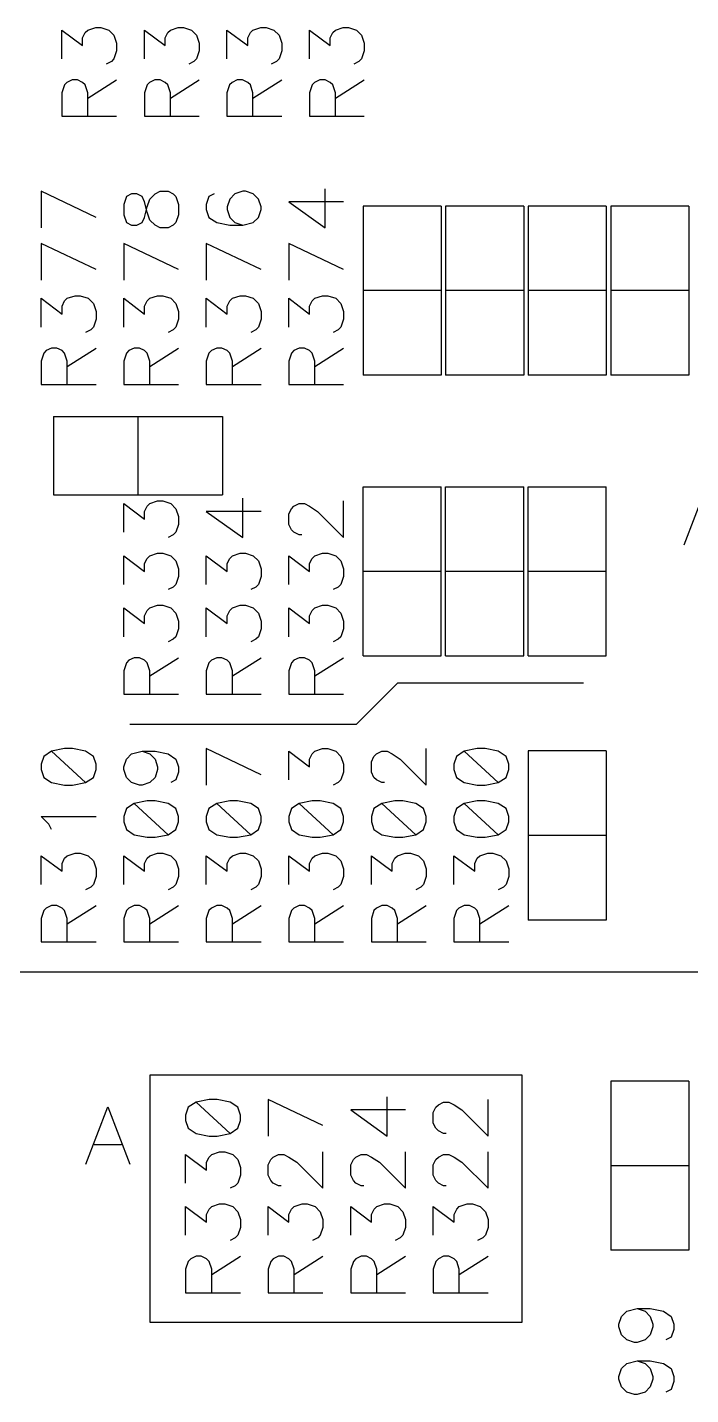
# Model space of a CAD drawing. Extents: x 295 to 953, y 10 to 290.
# Drawn here: x 562.63 to 585.08, y 102.61 to 148.87 of the extents above; entities that cross this region are included whole.
import ezdxf

# ---------------------------------------------------------------- set-up
doc = ezdxf.new("R2010")
doc.units = 0
doc.header["$LTSCALE"] = 5
doc.header["$MEASUREMENT"] = 0
doc.layers.add('DV-DPO-A6_BSK', color=2, linetype='CONTINUOUS')

msp = doc.modelspace()

# ---------------------------------------------------------------- linework, layer by layer
at = {"layer": 'DV-DPO-A6_BSK', "color": 7}
for p, q in [((563.795, 147.813), (563.795, 148.785)), ((563.795, 148.785), (564.499, 148.255)), ((564.499, 148.517), (564.589, 148.696)), ((564.589, 148.696), (564.678, 148.785)), ((564.678, 148.785), (564.941, 148.875)), ((564.941, 148.875), (565.12, 148.875)), ((565.12, 148.875), (565.388, 148.785)), ((565.388, 148.785), (565.561, 148.607)), ((565.561, 148.607), (565.65, 148.344)), ((566.589, 147.813), (566.589, 148.785)), ((566.589, 148.785), (567.293, 148.255)), ((567.293, 148.517), (567.383, 148.696)), ((567.383, 148.696), (567.472, 148.785)), ((567.472, 148.785), (567.735, 148.875)), ((567.735, 148.875), (567.914, 148.875)), ((567.914, 148.875), (568.182, 148.785)), ((568.182, 148.785), (568.355, 148.607)), ((568.355, 148.607), (568.444, 148.344)), ((569.383, 147.813), (569.383, 148.785)), ((569.383, 148.785), (570.087, 148.255)), ((570.087, 148.517), (570.177, 148.696)), ((570.177, 148.696), (570.266, 148.785)), ((570.266, 148.785), (570.529, 148.875)), ((570.529, 148.875), (570.708, 148.875)), ((570.708, 148.875), (570.976, 148.785)), ((570.976, 148.785), (571.149, 148.607)), ((571.149, 148.607), (571.238, 148.344)), ((572.177, 147.813), (572.177, 148.785)), ((572.177, 148.785), (572.881, 148.255)), ((572.881, 148.517), (572.971, 148.696)), ((572.971, 148.696), (573.06, 148.785)), ((573.06, 148.785), (573.323, 148.875)), ((573.323, 148.875), (573.502, 148.875)), ((573.502, 148.875), (573.77, 148.785)), ((573.77, 148.785), (573.943, 148.607)), ((573.943, 148.607), (574.032, 148.344)), ((564.499, 148.255), (564.499, 148.517)), ((565.65, 148.076), (565.561, 147.813)), ((565.65, 148.344), (565.65, 148.076)), ((567.293, 148.255), (567.293, 148.517)), ((568.444, 148.076), (568.355, 147.813)), ((568.444, 148.344), (568.444, 148.076)), ((570.087, 148.255), (570.087, 148.517)), ((571.238, 148.076), (571.149, 147.813)), ((571.238, 148.344), (571.238, 148.076)), ((572.881, 148.255), (572.881, 148.517)), ((574.032, 148.076), (573.943, 147.813)), ((574.032, 148.344), (574.032, 148.076)), ((565.472, 147.724), (565.298, 147.634)), ((565.561, 147.813), (565.472, 147.724)), ((568.266, 147.724), (568.092, 147.634)), ((568.355, 147.813), (568.266, 147.724)), ((571.06, 147.724), (570.886, 147.634)), ((571.149, 147.813), (571.06, 147.724)), ((573.854, 147.724), (573.68, 147.634)), ((573.943, 147.813), (573.854, 147.724)), ((563.885, 146.93), (563.795, 146.662)), ((563.968, 147.014), (563.885, 146.93)), ((564.147, 147.103), (563.968, 147.014)), ((564.326, 147.103), (564.147, 147.103)), ((564.499, 147.014), (564.326, 147.103)), ((564.589, 146.93), (564.499, 147.014)), ((564.678, 146.662), (564.589, 146.93)), ((564.678, 146.483), (565.65, 147.103)), ((566.679, 146.93), (566.589, 146.662)), ((566.762, 147.014), (566.679, 146.93)), ((566.941, 147.103), (566.762, 147.014)), ((567.12, 147.103), (566.941, 147.103)), ((567.293, 147.014), (567.12, 147.103)), ((567.383, 146.93), (567.293, 147.014)), ((567.472, 146.662), (567.383, 146.93)), ((567.472, 146.483), (568.444, 147.103)), ((569.473, 146.93), (569.383, 146.662)), ((569.556, 147.014), (569.473, 146.93)), ((569.735, 147.103), (569.556, 147.014)), ((569.914, 147.103), (569.735, 147.103)), ((570.087, 147.014), (569.914, 147.103)), ((570.177, 146.93), (570.087, 147.014)), ((570.266, 146.662), (570.177, 146.93)), ((570.266, 146.483), (571.238, 147.103)), ((572.267, 146.93), (572.177, 146.662)), ((572.35, 147.014), (572.267, 146.93)), ((572.529, 147.103), (572.35, 147.014)), ((572.708, 147.103), (572.529, 147.103)), ((572.881, 147.014), (572.708, 147.103)), ((572.971, 146.93), (572.881, 147.014)), ((573.06, 146.662), (572.971, 146.93)), ((573.06, 146.483), (574.032, 147.103)), ((563.795, 146.662), (563.795, 145.869)), ((564.678, 145.869), (564.678, 146.662)), ((566.589, 146.662), (566.589, 145.869)), ((567.472, 145.869), (567.472, 146.662)), ((569.383, 146.662), (569.383, 145.869)), ((570.266, 145.869), (570.266, 146.662)), ((572.177, 146.662), (572.177, 145.869)), ((573.06, 145.869), (573.06, 146.662)), ((563.795, 145.869), (565.65, 145.869)), ((566.589, 145.869), (568.444, 145.869)), ((569.383, 145.869), (571.238, 145.869)), ((572.177, 145.869), (574.032, 145.869)), ((564.952, 142.443), (563.097, 143.326)), ((563.097, 143.326), (563.097, 142.091)), ((565.98, 143.153), (565.891, 142.885)), ((566.153, 143.242), (565.98, 143.153)), ((566.332, 143.242), (566.153, 143.242)), ((566.511, 143.153), (566.332, 143.242)), ((566.595, 142.974), (566.511, 143.153)), ((566.684, 142.622), (566.595, 142.974)), ((566.684, 142.801), (566.774, 143.063)), ((566.774, 143.063), (566.952, 143.242)), ((566.952, 143.242), (567.126, 143.326)), ((567.126, 143.326), (567.394, 143.326)), ((567.394, 143.326), (567.567, 143.242)), ((567.567, 143.242), (567.657, 143.153)), ((567.657, 143.153), (567.746, 142.885)), ((568.774, 143.153), (568.685, 142.885)), ((568.947, 143.242), (568.774, 143.153)), ((569.478, 143.063), (569.389, 142.801)), ((569.657, 143.242), (569.478, 143.063)), ((569.92, 143.326), (569.657, 143.242)), ((570.009, 143.326), (569.92, 143.326)), ((570.277, 143.242), (570.009, 143.326)), ((570.451, 143.063), (570.277, 143.242)), ((570.54, 142.801), (570.451, 143.063)), ((573.334, 142.974), (571.479, 142.974)), ((571.479, 142.974), (572.714, 142.091)), ((572.714, 142.091), (572.714, 143.415)), ((565.891, 142.885), (565.891, 142.532)), ((565.891, 142.532), (565.98, 142.27)), ((566.595, 142.443), (566.684, 142.801)), ((566.774, 142.354), (566.684, 142.622)), ((567.746, 142.532), (567.657, 142.27)), ((567.746, 142.885), (567.746, 142.532)), ((568.685, 142.885), (568.685, 142.711)), ((568.685, 142.711), (568.774, 142.443)), ((569.389, 142.801), (569.389, 142.711)), ((569.389, 142.711), (569.478, 142.443)), ((570.451, 142.443), (570.54, 142.711)), ((570.54, 142.711), (570.54, 142.801)), ((573.993, 142.829), (573.993, 137.107)), ((576.636, 142.829), (573.993, 142.829)), ((576.636, 142.829), (576.636, 137.107)), ((576.787, 142.829), (576.787, 137.107)), ((579.43, 142.829), (576.787, 142.829)), ((579.43, 142.829), (579.43, 137.107)), ((579.581, 142.829), (579.581, 137.107)), ((582.224, 142.829), (579.581, 142.829)), ((582.224, 142.829), (582.224, 137.107)), ((582.375, 142.829), (582.375, 137.107)), ((585.018, 142.829), (582.375, 142.829)), ((585.018, 142.829), (585.018, 137.107)), ((565.98, 142.27), (566.153, 142.18)), ((566.153, 142.18), (566.332, 142.18)), ((566.332, 142.18), (566.511, 142.27)), ((566.511, 142.27), (566.595, 142.443)), ((566.952, 142.18), (566.774, 142.354)), ((567.126, 142.091), (566.952, 142.18)), ((567.394, 142.091), (567.126, 142.091)), ((567.567, 142.18), (567.394, 142.091)), ((567.657, 142.27), (567.567, 142.18)), ((568.774, 142.443), (569.037, 142.27)), ((569.037, 142.27), (569.478, 142.18)), ((569.478, 142.443), (569.657, 142.27)), ((569.478, 142.18), (569.92, 142.18)), ((569.657, 142.27), (569.92, 142.18)), ((569.92, 142.18), (570.277, 142.27)), ((570.277, 142.27), (570.451, 142.443)), ((564.952, 140.677), (563.097, 141.56)), ((563.097, 141.56), (563.097, 140.325)), ((567.746, 140.677), (565.891, 141.56)), ((565.891, 141.56), (565.891, 140.325)), ((570.54, 140.677), (568.685, 141.56)), ((568.685, 141.56), (568.685, 140.325)), ((573.334, 140.677), (571.479, 141.56)), ((571.479, 141.56), (571.479, 140.325)), ((563.98, 139.705), (564.242, 139.794)), ((564.242, 139.794), (564.421, 139.794)), ((564.421, 139.794), (564.689, 139.705)), ((566.774, 139.705), (567.036, 139.794)), ((567.036, 139.794), (567.215, 139.794)), ((567.215, 139.794), (567.483, 139.705)), ((569.568, 139.705), (569.83, 139.794)), ((569.83, 139.794), (570.009, 139.794)), ((570.009, 139.794), (570.277, 139.705)), ((572.362, 139.705), (572.624, 139.794)), ((572.624, 139.794), (572.803, 139.794)), ((572.803, 139.794), (573.071, 139.705)), ((576.636, 139.968), (573.993, 139.968)), ((579.43, 139.968), (576.787, 139.968)), ((582.224, 139.968), (579.581, 139.968)), ((585.018, 139.968), (582.375, 139.968)), ((563.097, 138.733), (563.097, 139.705)), ((563.097, 139.705), (563.801, 139.174)), ((563.801, 139.437), (563.89, 139.616)), ((563.801, 139.174), (563.801, 139.437)), ((563.89, 139.616), (563.98, 139.705)), ((564.689, 139.705), (564.863, 139.526)), ((564.863, 139.526), (564.952, 139.264)), ((565.891, 138.733), (565.891, 139.705)), ((565.891, 139.705), (566.595, 139.174)), ((566.595, 139.437), (566.684, 139.616)), ((566.595, 139.174), (566.595, 139.437)), ((566.684, 139.616), (566.774, 139.705)), ((567.483, 139.705), (567.657, 139.526)), ((567.657, 139.526), (567.746, 139.264)), ((568.685, 138.733), (568.685, 139.705)), ((568.685, 139.705), (569.389, 139.174)), ((569.389, 139.437), (569.478, 139.616)), ((569.389, 139.174), (569.389, 139.437)), ((569.478, 139.616), (569.568, 139.705)), ((570.277, 139.705), (570.451, 139.526)), ((570.451, 139.526), (570.54, 139.264)), ((571.479, 138.733), (571.479, 139.705)), ((571.479, 139.705), (572.183, 139.174)), ((572.183, 139.437), (572.272, 139.616)), ((572.183, 139.174), (572.183, 139.437)), ((572.272, 139.616), (572.362, 139.705)), ((573.071, 139.705), (573.245, 139.526)), ((573.245, 139.526), (573.334, 139.264)), ((564.952, 138.995), (564.863, 138.733)), ((564.952, 139.264), (564.952, 138.995)), ((567.746, 138.995), (567.657, 138.733)), ((567.746, 139.264), (567.746, 138.995)), ((570.54, 138.995), (570.451, 138.733)), ((570.54, 139.264), (570.54, 138.995)), ((573.334, 138.995), (573.245, 138.733)), ((573.334, 139.264), (573.334, 138.995)), ((564.773, 138.643), (564.6, 138.554)), ((564.863, 138.733), (564.773, 138.643)), ((567.567, 138.643), (567.394, 138.554)), ((567.657, 138.733), (567.567, 138.643)), ((570.361, 138.643), (570.188, 138.554)), ((570.451, 138.733), (570.361, 138.643)), ((573.155, 138.643), (572.982, 138.554)), ((573.245, 138.733), (573.155, 138.643)), ((563.27, 137.934), (563.186, 137.85)), ((563.449, 138.023), (563.27, 137.934)), ((563.628, 138.023), (563.449, 138.023)), ((563.801, 137.934), (563.628, 138.023)), ((563.89, 137.85), (563.801, 137.934)), ((563.98, 137.403), (564.952, 138.023)), ((566.064, 137.934), (565.98, 137.85)), ((566.243, 138.023), (566.064, 137.934)), ((566.422, 138.023), (566.243, 138.023)), ((566.595, 137.934), (566.422, 138.023)), ((566.684, 137.85), (566.595, 137.934)), ((566.774, 137.403), (567.746, 138.023)), ((568.858, 137.934), (568.774, 137.85)), ((569.037, 138.023), (568.858, 137.934)), ((569.216, 138.023), (569.037, 138.023)), ((569.389, 137.934), (569.216, 138.023)), ((569.478, 137.85), (569.389, 137.934)), ((569.568, 137.403), (570.54, 138.023)), ((571.652, 137.934), (571.568, 137.85)), ((571.831, 138.023), (571.652, 137.934)), ((572.01, 138.023), (571.831, 138.023)), ((572.183, 137.934), (572.01, 138.023)), ((572.272, 137.85), (572.183, 137.934)), ((572.362, 137.403), (573.334, 138.023)), ((563.186, 137.85), (563.097, 137.582)), ((563.097, 137.582), (563.097, 136.788)), ((563.98, 137.582), (563.89, 137.85)), ((563.98, 136.788), (563.98, 137.582)), ((565.98, 137.85), (565.891, 137.582)), ((565.891, 137.582), (565.891, 136.788)), ((566.774, 137.582), (566.684, 137.85)), ((566.774, 136.788), (566.774, 137.582)), ((568.774, 137.85), (568.685, 137.582)), ((568.685, 137.582), (568.685, 136.788)), ((569.568, 137.582), (569.478, 137.85)), ((569.568, 136.788), (569.568, 137.582)), ((571.568, 137.85), (571.479, 137.582)), ((571.479, 137.582), (571.479, 136.788)), ((572.362, 137.582), (572.272, 137.85)), ((572.362, 136.788), (572.362, 137.582)), ((576.636, 137.107), (573.993, 137.107)), ((579.43, 137.107), (576.787, 137.107)), ((582.224, 137.107), (579.581, 137.107)), ((585.018, 137.107), (582.375, 137.107)), ((563.097, 136.788), (564.952, 136.788)), ((565.891, 136.788), (567.746, 136.788)), ((568.685, 136.788), (570.54, 136.788)), ((571.479, 136.788), (573.334, 136.788)), ((563.516, 135.704), (569.232, 135.704)), ((563.516, 135.704), (563.516, 133.061)), ((566.371, 135.704), (566.371, 133.061)), ((569.232, 135.704), (569.232, 133.061)), ((573.993, 127.607), (573.993, 133.329)), ((573.993, 133.329), (576.636, 133.329)), ((576.636, 127.607), (576.636, 133.329)), ((576.787, 127.607), (576.787, 133.329)), ((576.787, 133.329), (579.43, 133.329)), ((579.43, 127.607), (579.43, 133.329)), ((579.581, 127.607), (579.581, 133.329)), ((579.581, 133.329), (582.224, 133.329)), ((582.224, 127.607), (582.224, 133.329)), ((584.868, 131.362), (585.605, 133.301)), ((563.516, 133.061), (569.232, 133.061)), ((566.774, 132.765), (567.036, 132.848)), ((567.036, 132.848), (567.215, 132.848)), ((567.215, 132.848), (567.483, 132.765)), ((569.92, 131.614), (569.92, 132.938)), ((573.334, 131.614), (573.334, 132.848)), ((565.891, 131.792), (565.891, 132.765)), ((565.891, 132.765), (566.595, 132.234)), ((566.595, 132.496), (566.684, 132.675)), ((566.595, 132.234), (566.595, 132.496)), ((566.684, 132.675), (566.774, 132.765)), ((567.483, 132.765), (567.657, 132.586)), ((567.657, 132.586), (567.746, 132.323)), ((570.54, 132.496), (568.685, 132.496)), ((568.685, 132.496), (569.92, 131.614)), ((571.479, 132.407), (571.568, 132.586)), ((571.479, 132.055), (571.479, 132.407)), ((571.568, 132.586), (571.652, 132.675)), ((571.652, 132.675), (571.831, 132.765)), ((571.831, 132.765), (572.01, 132.765)), ((572.01, 132.765), (572.183, 132.675)), ((572.183, 132.675), (572.451, 132.496)), ((572.451, 132.496), (573.334, 131.614)), ((567.746, 132.055), (567.657, 131.792)), ((567.746, 132.323), (567.746, 132.055)), ((571.568, 131.876), (571.479, 132.055)), ((571.652, 131.792), (571.568, 131.876)), ((567.567, 131.703), (567.394, 131.614)), ((567.657, 131.792), (567.567, 131.703)), ((571.831, 131.703), (571.652, 131.792)), ((571.92, 131.703), (571.831, 131.703)), ((565.891, 130.021), (565.891, 130.993)), ((565.891, 130.993), (566.595, 130.462)), ((566.684, 130.904), (566.774, 130.993)), ((566.774, 130.993), (567.036, 131.083)), ((567.036, 131.083), (567.215, 131.083)), ((567.215, 131.083), (567.483, 130.993)), ((567.483, 130.993), (567.657, 130.82)), ((568.685, 130.021), (568.685, 130.993)), ((568.685, 130.993), (569.389, 130.462)), ((569.478, 130.904), (569.568, 130.993)), ((569.568, 130.993), (569.83, 131.083)), ((569.83, 131.083), (570.009, 131.083)), ((570.009, 131.083), (570.277, 130.993)), ((570.277, 130.993), (570.451, 130.82)), ((571.479, 130.021), (571.479, 130.993)), ((571.479, 130.993), (572.183, 130.462)), ((572.272, 130.904), (572.362, 130.993)), ((572.362, 130.993), (572.624, 131.083)), ((572.624, 131.083), (572.803, 131.083)), ((572.803, 131.083), (573.071, 130.993)), ((573.071, 130.993), (573.245, 130.82)), ((566.595, 130.731), (566.684, 130.904)), ((566.595, 130.462), (566.595, 130.731)), ((567.657, 130.82), (567.746, 130.552)), ((567.746, 130.552), (567.746, 130.289)), ((569.389, 130.731), (569.478, 130.904)), ((569.389, 130.462), (569.389, 130.731)), ((570.451, 130.82), (570.54, 130.552)), ((570.54, 130.552), (570.54, 130.289)), ((572.183, 130.731), (572.272, 130.904)), ((572.183, 130.462), (572.183, 130.731)), ((573.245, 130.82), (573.334, 130.552)), ((573.334, 130.552), (573.334, 130.289)), ((567.657, 130.021), (567.567, 129.932)), ((567.746, 130.289), (567.657, 130.021)), ((570.451, 130.021), (570.361, 129.932)), ((570.54, 130.289), (570.451, 130.021)), ((573.245, 130.021), (573.155, 129.932)), ((573.334, 130.289), (573.245, 130.021)), ((573.993, 130.468), (576.636, 130.468)), ((576.787, 130.468), (579.43, 130.468)), ((579.581, 130.468), (582.224, 130.468)), ((567.567, 129.932), (567.394, 129.848)), ((570.361, 129.932), (570.188, 129.848)), ((573.155, 129.932), (572.982, 129.848)), ((565.891, 128.255), (565.891, 129.227)), ((565.891, 129.227), (566.595, 128.697)), ((566.595, 128.959), (566.684, 129.138)), ((566.684, 129.138), (566.774, 129.227)), ((566.774, 129.227), (567.036, 129.317)), ((567.036, 129.317), (567.215, 129.317)), ((567.215, 129.317), (567.483, 129.227)), ((567.483, 129.227), (567.657, 129.049)), ((568.685, 128.255), (568.685, 129.227)), ((568.685, 129.227), (569.389, 128.697)), ((569.389, 128.959), (569.478, 129.138)), ((569.478, 129.138), (569.568, 129.227)), ((569.568, 129.227), (569.83, 129.317)), ((569.83, 129.317), (570.009, 129.317)), ((570.009, 129.317), (570.277, 129.227)), ((570.277, 129.227), (570.451, 129.049)), ((571.479, 128.255), (571.479, 129.227)), ((571.479, 129.227), (572.183, 128.697)), ((572.183, 128.959), (572.272, 129.138)), ((572.272, 129.138), (572.362, 129.227)), ((572.362, 129.227), (572.624, 129.317)), ((572.624, 129.317), (572.803, 129.317)), ((572.803, 129.317), (573.071, 129.227)), ((573.071, 129.227), (573.245, 129.049)), ((566.595, 128.697), (566.595, 128.959)), ((567.657, 129.049), (567.746, 128.786)), ((567.746, 128.786), (567.746, 128.518)), ((569.389, 128.697), (569.389, 128.959)), ((570.451, 129.049), (570.54, 128.786)), ((570.54, 128.786), (570.54, 128.518)), ((572.183, 128.697), (572.183, 128.959)), ((573.245, 129.049), (573.334, 128.786)), ((573.334, 128.786), (573.334, 128.518)), ((567.567, 128.166), (567.394, 128.076)), ((567.657, 128.255), (567.567, 128.166)), ((567.746, 128.518), (567.657, 128.255)), ((570.361, 128.166), (570.188, 128.076)), ((570.451, 128.255), (570.361, 128.166)), ((570.54, 128.518), (570.451, 128.255)), ((573.155, 128.166), (572.982, 128.076)), ((573.245, 128.255), (573.155, 128.166)), ((573.334, 128.518), (573.245, 128.255)), ((565.98, 127.372), (565.891, 127.104)), ((566.064, 127.456), (565.98, 127.372)), ((566.243, 127.545), (566.064, 127.456)), ((566.422, 127.545), (566.243, 127.545)), ((566.595, 127.456), (566.422, 127.545)), ((566.684, 127.372), (566.595, 127.456)), ((566.774, 127.104), (566.684, 127.372)), ((566.774, 126.925), (567.746, 127.545)), ((568.774, 127.372), (568.685, 127.104)), ((568.858, 127.456), (568.774, 127.372)), ((569.037, 127.545), (568.858, 127.456)), ((569.216, 127.545), (569.037, 127.545)), ((569.389, 127.456), (569.216, 127.545)), ((569.478, 127.372), (569.389, 127.456)), ((569.568, 127.104), (569.478, 127.372)), ((569.568, 126.925), (570.54, 127.545)), ((571.568, 127.372), (571.479, 127.104)), ((571.652, 127.456), (571.568, 127.372)), ((571.831, 127.545), (571.652, 127.456)), ((572.01, 127.545), (571.831, 127.545)), ((572.183, 127.456), (572.01, 127.545)), ((572.272, 127.372), (572.183, 127.456)), ((572.362, 127.104), (572.272, 127.372)), ((572.362, 126.925), (573.334, 127.545)), ((573.993, 127.607), (576.636, 127.607)), ((576.787, 127.607), (579.43, 127.607)), ((579.581, 127.607), (582.224, 127.607)), ((565.891, 127.104), (565.891, 126.311)), ((566.774, 126.311), (566.774, 127.104)), ((568.685, 127.104), (568.685, 126.311)), ((569.568, 126.311), (569.568, 127.104)), ((571.479, 127.104), (571.479, 126.311)), ((572.362, 126.311), (572.362, 127.104)), ((573.775, 125.299), (575.172, 126.696)), ((575.172, 126.696), (581.459, 126.696)), ((565.891, 126.311), (567.746, 126.311)), ((568.685, 126.311), (570.54, 126.311)), ((571.479, 126.311), (573.334, 126.311)), ((566.092, 125.299), (573.775, 125.299)), ((563.89, 124.466), (563.449, 124.383)), ((564.158, 124.466), (563.89, 124.466)), ((564.6, 124.383), (564.158, 124.466)), ((570.54, 123.584), (568.685, 124.466)), ((568.685, 124.466), (568.685, 123.232)), ((572.362, 124.383), (572.624, 124.466)), ((572.624, 124.466), (572.803, 124.466)), ((572.803, 124.466), (573.071, 124.383)), ((576.128, 123.232), (576.128, 124.466)), ((577.86, 124.466), (577.419, 124.383)), ((578.128, 124.466), (577.86, 124.466)), ((578.57, 124.383), (578.128, 124.466)), ((563.186, 124.204), (563.097, 123.941)), ((563.449, 124.383), (563.186, 124.204)), ((563.449, 124.383), (564.6, 123.321)), ((564.863, 124.204), (564.6, 124.383)), ((564.952, 123.941), (564.863, 124.204)), ((565.891, 123.852), (565.98, 124.114)), ((565.98, 124.114), (566.153, 124.293)), ((566.153, 124.293), (566.511, 124.383)), ((566.511, 124.383), (566.774, 124.293)), ((566.511, 124.383), (566.952, 124.383)), ((566.774, 124.293), (566.952, 124.114)), ((566.952, 124.383), (567.394, 124.293)), ((566.952, 124.114), (567.036, 123.852)), ((567.394, 124.293), (567.657, 124.114)), ((567.657, 124.114), (567.746, 123.852)), ((571.479, 123.41), (571.479, 124.383)), ((571.479, 124.383), (572.183, 123.852)), ((572.183, 124.114), (572.272, 124.293)), ((572.183, 123.852), (572.183, 124.114)), ((572.272, 124.293), (572.362, 124.383)), ((573.071, 124.383), (573.245, 124.204)), ((573.245, 124.204), (573.334, 123.941)), ((574.273, 124.025), (574.362, 124.204)), ((574.273, 123.673), (574.273, 124.025)), ((574.362, 124.204), (574.446, 124.293)), ((574.446, 124.293), (574.625, 124.383)), ((574.625, 124.383), (574.804, 124.383)), ((574.804, 124.383), (574.977, 124.293)), ((574.977, 124.293), (575.245, 124.114)), ((575.245, 124.114), (576.128, 123.232)), ((577.156, 124.204), (577.067, 123.941)), ((577.419, 124.383), (577.156, 124.204)), ((577.419, 124.383), (578.57, 123.321)), ((578.833, 124.204), (578.57, 124.383)), ((578.922, 123.941), (578.833, 124.204)), ((579.581, 124.388), (579.581, 118.666)), ((582.224, 124.388), (579.581, 124.388)), ((582.224, 124.388), (582.224, 118.666)), ((563.097, 123.941), (563.097, 123.762)), ((563.097, 123.762), (563.186, 123.494)), ((564.863, 123.494), (564.952, 123.762)), ((564.952, 123.762), (564.952, 123.941)), ((565.891, 123.762), (565.891, 123.852)), ((565.98, 123.494), (565.891, 123.762)), ((567.036, 123.762), (566.952, 123.494)), ((567.036, 123.852), (567.036, 123.762)), ((567.746, 123.673), (567.657, 123.41)), ((567.746, 123.852), (567.746, 123.673)), ((573.334, 123.673), (573.245, 123.41)), ((573.334, 123.941), (573.334, 123.673)), ((574.362, 123.494), (574.273, 123.673)), ((577.067, 123.941), (577.067, 123.762)), ((577.067, 123.762), (577.156, 123.494)), ((578.833, 123.494), (578.922, 123.762)), ((578.922, 123.762), (578.922, 123.941)), ((563.186, 123.494), (563.449, 123.321)), ((563.449, 123.321), (563.89, 123.232)), ((563.89, 123.232), (564.158, 123.232)), ((564.158, 123.232), (564.6, 123.321)), ((564.6, 123.321), (564.863, 123.494)), ((566.153, 123.321), (565.98, 123.494)), ((566.422, 123.232), (566.153, 123.321)), ((566.511, 123.232), (566.422, 123.232)), ((566.774, 123.321), (566.511, 123.232)), ((566.952, 123.494), (566.774, 123.321)), ((567.657, 123.41), (567.483, 123.321)), ((573.155, 123.321), (572.982, 123.232)), ((573.245, 123.41), (573.155, 123.321)), ((574.446, 123.41), (574.362, 123.494)), ((574.625, 123.321), (574.446, 123.41)), ((574.714, 123.321), (574.625, 123.321)), ((577.156, 123.494), (577.419, 123.321)), ((577.419, 123.321), (577.86, 123.232)), ((577.86, 123.232), (578.128, 123.232)), ((578.128, 123.232), (578.57, 123.321)), ((578.57, 123.321), (578.833, 123.494)), ((566.684, 122.701), (566.243, 122.611)), ((566.952, 122.701), (566.684, 122.701)), ((567.394, 122.611), (566.952, 122.701)), ((569.478, 122.701), (569.037, 122.611)), ((569.746, 122.701), (569.478, 122.701)), ((570.188, 122.611), (569.746, 122.701)), ((572.272, 122.701), (571.831, 122.611)), ((572.54, 122.701), (572.272, 122.701)), ((572.982, 122.611), (572.54, 122.701)), ((575.066, 122.701), (574.625, 122.611)), ((575.334, 122.701), (575.066, 122.701)), ((575.776, 122.611), (575.334, 122.701)), ((577.86, 122.701), (577.419, 122.611)), ((578.128, 122.701), (577.86, 122.701)), ((578.57, 122.611), (578.128, 122.701)), ((563.359, 121.907), (563.097, 122.17)), ((563.097, 122.17), (564.952, 122.17)), ((565.98, 122.438), (565.891, 122.17)), ((565.891, 122.17), (565.891, 121.991)), ((566.243, 122.611), (565.98, 122.438)), ((566.243, 122.611), (567.394, 121.55)), ((567.657, 122.438), (567.394, 122.611)), ((567.746, 122.17), (567.657, 122.438)), ((567.746, 121.991), (567.746, 122.17)), ((568.774, 122.438), (568.685, 122.17)), ((568.685, 122.17), (568.685, 121.991)), ((569.037, 122.611), (568.774, 122.438)), ((569.037, 122.611), (570.188, 121.55)), ((570.451, 122.438), (570.188, 122.611)), ((570.54, 122.17), (570.451, 122.438)), ((570.54, 121.991), (570.54, 122.17)), ((571.568, 122.438), (571.479, 122.17)), ((571.479, 122.17), (571.479, 121.991)), ((571.831, 122.611), (571.568, 122.438)), ((571.831, 122.611), (572.982, 121.55)), ((573.245, 122.438), (572.982, 122.611)), ((573.334, 122.17), (573.245, 122.438)), ((573.334, 121.991), (573.334, 122.17)), ((574.362, 122.438), (574.273, 122.17)), ((574.273, 122.17), (574.273, 121.991)), ((574.625, 122.611), (574.362, 122.438)), ((574.625, 122.611), (575.776, 121.55)), ((576.039, 122.438), (575.776, 122.611)), ((576.128, 122.17), (576.039, 122.438)), ((576.128, 121.991), (576.128, 122.17)), ((577.156, 122.438), (577.067, 122.17)), ((577.067, 122.17), (577.067, 121.991)), ((577.419, 122.611), (577.156, 122.438)), ((577.419, 122.611), (578.57, 121.55)), ((578.833, 122.438), (578.57, 122.611)), ((578.922, 122.17), (578.833, 122.438)), ((578.922, 121.991), (578.922, 122.17)), ((563.449, 121.728), (563.359, 121.907)), ((565.891, 121.991), (565.98, 121.728)), ((565.98, 121.728), (566.243, 121.55)), ((567.394, 121.55), (567.657, 121.728)), ((567.657, 121.728), (567.746, 121.991)), ((568.685, 121.991), (568.774, 121.728)), ((568.774, 121.728), (569.037, 121.55)), ((570.188, 121.55), (570.451, 121.728)), ((570.451, 121.728), (570.54, 121.991)), ((571.479, 121.991), (571.568, 121.728)), ((571.568, 121.728), (571.831, 121.55)), ((572.982, 121.55), (573.245, 121.728)), ((573.245, 121.728), (573.334, 121.991)), ((574.273, 121.991), (574.362, 121.728)), ((574.362, 121.728), (574.625, 121.55)), ((575.776, 121.55), (576.039, 121.728)), ((576.039, 121.728), (576.128, 121.991)), ((577.067, 121.991), (577.156, 121.728)), ((577.156, 121.728), (577.419, 121.55)), ((578.57, 121.55), (578.833, 121.728)), ((578.833, 121.728), (578.922, 121.991)), ((566.243, 121.55), (566.684, 121.466)), ((566.684, 121.466), (566.952, 121.466)), ((566.952, 121.466), (567.394, 121.55)), ((569.037, 121.55), (569.478, 121.466)), ((569.478, 121.466), (569.746, 121.466)), ((569.746, 121.466), (570.188, 121.55)), ((571.831, 121.55), (572.272, 121.466)), ((572.272, 121.466), (572.54, 121.466)), ((572.54, 121.466), (572.982, 121.55)), ((574.625, 121.55), (575.066, 121.466)), ((575.066, 121.466), (575.334, 121.466)), ((575.334, 121.466), (575.776, 121.55)), ((577.419, 121.55), (577.86, 121.466)), ((577.86, 121.466), (578.128, 121.466)), ((578.128, 121.466), (578.57, 121.55)), ((582.224, 121.527), (579.581, 121.527)), ((563.097, 119.873), (563.097, 120.845)), ((563.097, 120.845), (563.801, 120.315)), ((563.89, 120.756), (563.98, 120.845)), ((563.98, 120.845), (564.242, 120.935)), ((564.242, 120.935), (564.421, 120.935)), ((564.421, 120.935), (564.689, 120.845)), ((564.689, 120.845), (564.863, 120.667)), ((565.891, 119.873), (565.891, 120.845)), ((565.891, 120.845), (566.595, 120.315)), ((566.684, 120.756), (566.774, 120.845)), ((566.774, 120.845), (567.036, 120.935)), ((567.036, 120.935), (567.215, 120.935)), ((567.215, 120.935), (567.483, 120.845)), ((567.483, 120.845), (567.657, 120.667)), ((568.685, 119.873), (568.685, 120.845)), ((568.685, 120.845), (569.389, 120.315)), ((569.478, 120.756), (569.568, 120.845)), ((569.568, 120.845), (569.83, 120.935)), ((569.83, 120.935), (570.009, 120.935)), ((570.009, 120.935), (570.277, 120.845)), ((570.277, 120.845), (570.451, 120.667)), ((571.479, 119.873), (571.479, 120.845)), ((571.479, 120.845), (572.183, 120.315)), ((572.272, 120.756), (572.362, 120.845)), ((572.362, 120.845), (572.624, 120.935)), ((572.624, 120.935), (572.803, 120.935)), ((572.803, 120.935), (573.071, 120.845)), ((573.071, 120.845), (573.245, 120.667)), ((574.273, 119.873), (574.273, 120.845)), ((574.273, 120.845), (574.977, 120.315)), ((575.066, 120.756), (575.156, 120.845)), ((575.156, 120.845), (575.418, 120.935)), ((575.418, 120.935), (575.597, 120.935)), ((575.597, 120.935), (575.865, 120.845)), ((575.865, 120.845), (576.039, 120.667)), ((577.067, 119.873), (577.067, 120.845)), ((577.067, 120.845), (577.771, 120.315)), ((577.86, 120.756), (577.95, 120.845)), ((577.95, 120.845), (578.212, 120.935)), ((578.212, 120.935), (578.391, 120.935)), ((578.391, 120.935), (578.659, 120.845)), ((578.659, 120.845), (578.833, 120.667)), ((563.801, 120.577), (563.89, 120.756)), ((563.801, 120.315), (563.801, 120.577)), ((564.863, 120.667), (564.952, 120.404)), ((564.952, 120.404), (564.952, 120.136)), ((566.595, 120.577), (566.684, 120.756)), ((566.595, 120.315), (566.595, 120.577)), ((567.657, 120.667), (567.746, 120.404)), ((567.746, 120.404), (567.746, 120.136)), ((569.389, 120.577), (569.478, 120.756)), ((569.389, 120.315), (569.389, 120.577)), ((570.451, 120.667), (570.54, 120.404)), ((570.54, 120.404), (570.54, 120.136)), ((572.183, 120.577), (572.272, 120.756)), ((572.183, 120.315), (572.183, 120.577)), ((573.245, 120.667), (573.334, 120.404)), ((573.334, 120.404), (573.334, 120.136)), ((574.977, 120.577), (575.066, 120.756)), ((574.977, 120.315), (574.977, 120.577)), ((576.039, 120.667), (576.128, 120.404)), ((576.128, 120.404), (576.128, 120.136)), ((577.771, 120.577), (577.86, 120.756)), ((577.771, 120.315), (577.771, 120.577)), ((578.833, 120.667), (578.922, 120.404)), ((578.922, 120.404), (578.922, 120.136)), ((564.863, 119.873), (564.773, 119.784)), ((564.952, 120.136), (564.863, 119.873)), ((567.657, 119.873), (567.567, 119.784)), ((567.746, 120.136), (567.657, 119.873)), ((570.451, 119.873), (570.361, 119.784)), ((570.54, 120.136), (570.451, 119.873)), ((573.245, 119.873), (573.155, 119.784)), ((573.334, 120.136), (573.245, 119.873)), ((576.039, 119.873), (575.949, 119.784)), ((576.128, 120.136), (576.039, 119.873)), ((578.833, 119.873), (578.743, 119.784)), ((578.922, 120.136), (578.833, 119.873)), ((564.773, 119.784), (564.6, 119.694)), ((567.567, 119.784), (567.394, 119.694)), ((570.361, 119.784), (570.188, 119.694)), ((573.155, 119.784), (572.982, 119.694)), ((575.949, 119.784), (575.776, 119.694)), ((578.743, 119.784), (578.57, 119.694)), ((563.186, 118.99), (563.097, 118.722)), ((563.27, 119.074), (563.186, 118.99)), ((563.449, 119.163), (563.27, 119.074)), ((563.628, 119.163), (563.449, 119.163)), ((563.801, 119.074), (563.628, 119.163)), ((563.89, 118.99), (563.801, 119.074)), ((563.98, 118.722), (563.89, 118.99)), ((563.98, 118.543), (564.952, 119.163)), ((565.98, 118.99), (565.891, 118.722)), ((566.064, 119.074), (565.98, 118.99)), ((566.243, 119.163), (566.064, 119.074)), ((566.422, 119.163), (566.243, 119.163)), ((566.595, 119.074), (566.422, 119.163)), ((566.684, 118.99), (566.595, 119.074)), ((566.774, 118.722), (566.684, 118.99)), ((566.774, 118.543), (567.746, 119.163)), ((568.774, 118.99), (568.685, 118.722)), ((568.858, 119.074), (568.774, 118.99)), ((569.037, 119.163), (568.858, 119.074)), ((569.216, 119.163), (569.037, 119.163)), ((569.389, 119.074), (569.216, 119.163)), ((569.478, 118.99), (569.389, 119.074)), ((569.568, 118.722), (569.478, 118.99)), ((569.568, 118.543), (570.54, 119.163)), ((571.568, 118.99), (571.479, 118.722)), ((571.652, 119.074), (571.568, 118.99)), ((571.831, 119.163), (571.652, 119.074)), ((572.01, 119.163), (571.831, 119.163)), ((572.183, 119.074), (572.01, 119.163)), ((572.272, 118.99), (572.183, 119.074)), ((572.362, 118.722), (572.272, 118.99)), ((572.362, 118.543), (573.334, 119.163)), ((574.362, 118.99), (574.273, 118.722)), ((574.446, 119.074), (574.362, 118.99)), ((574.625, 119.163), (574.446, 119.074)), ((574.804, 119.163), (574.625, 119.163)), ((574.977, 119.074), (574.804, 119.163)), ((575.066, 118.99), (574.977, 119.074)), ((575.156, 118.722), (575.066, 118.99)), ((575.156, 118.543), (576.128, 119.163)), ((577.156, 118.99), (577.067, 118.722)), ((577.24, 119.074), (577.156, 118.99)), ((577.419, 119.163), (577.24, 119.074)), ((577.598, 119.163), (577.419, 119.163)), ((577.771, 119.074), (577.598, 119.163)), ((577.86, 118.99), (577.771, 119.074)), ((577.95, 118.722), (577.86, 118.99)), ((577.95, 118.543), (578.922, 119.163)), ((563.097, 118.722), (563.097, 117.929)), ((563.98, 117.929), (563.98, 118.722)), ((565.891, 118.722), (565.891, 117.929)), ((566.774, 117.929), (566.774, 118.722)), ((568.685, 118.722), (568.685, 117.929)), ((569.568, 117.929), (569.568, 118.722)), ((571.479, 118.722), (571.479, 117.929)), ((572.362, 117.929), (572.362, 118.722)), ((574.273, 118.722), (574.273, 117.929)), ((575.156, 117.929), (575.156, 118.722)), ((577.067, 118.722), (577.067, 117.929)), ((577.95, 117.929), (577.95, 118.722)), ((582.224, 118.666), (579.581, 118.666)), ((563.097, 117.929), (564.952, 117.929)), ((565.891, 117.929), (567.746, 117.929)), ((568.685, 117.929), (570.54, 117.929)), ((571.479, 117.929), (573.334, 117.929)), ((574.273, 117.929), (576.128, 117.929)), ((577.067, 117.929), (578.922, 117.929)), ((557.71, 116.917), (604.509, 116.917)), ((566.79, 113.425), (579.363, 113.425)), ((566.79, 105.043), (566.79, 113.425)), ((579.363, 113.425), (579.363, 105.043)), ((582.375, 113.212), (582.375, 107.49)), ((585.018, 113.212), (582.375, 113.212)), ((585.018, 113.212), (585.018, 107.49)), ((568.338, 112.508), (568.076, 112.329)), ((568.78, 112.592), (568.338, 112.508)), ((568.338, 112.508), (569.489, 111.446)), ((569.048, 112.592), (568.78, 112.592)), ((569.489, 112.508), (569.048, 112.592)), ((569.752, 112.329), (569.489, 112.508)), ((572.635, 111.709), (570.78, 112.592)), ((570.78, 112.592), (570.78, 111.357)), ((574.809, 111.357), (574.809, 112.681)), ((576.541, 112.419), (576.72, 112.508)), ((576.72, 112.508), (576.899, 112.508)), ((576.899, 112.508), (577.072, 112.419)), ((578.223, 111.357), (578.223, 112.592)), ((564.611, 110.407), (565.349, 112.346)), ((565.349, 112.346), (566.092, 110.407)), ((568.076, 112.329), (567.986, 112.067)), ((567.986, 112.067), (567.986, 111.888)), ((569.841, 112.067), (569.752, 112.329)), ((569.841, 111.888), (569.841, 112.067)), ((575.429, 112.24), (573.574, 112.24)), ((573.574, 112.24), (574.809, 111.357)), ((576.368, 112.151), (576.458, 112.329)), ((576.368, 111.798), (576.368, 112.151)), ((576.458, 112.329), (576.541, 112.419)), ((577.072, 112.419), (577.341, 112.24)), ((577.341, 112.24), (578.223, 111.357)), ((567.986, 111.888), (568.076, 111.62)), ((568.076, 111.62), (568.338, 111.446)), ((569.489, 111.446), (569.752, 111.62)), ((569.752, 111.62), (569.841, 111.888)), ((576.458, 111.62), (576.368, 111.798)), ((576.541, 111.536), (576.458, 111.62)), ((576.72, 111.446), (576.541, 111.536)), ((565.812, 111.055), (564.89, 111.055)), ((568.338, 111.446), (568.78, 111.357)), ((568.78, 111.357), (569.048, 111.357)), ((569.048, 111.357), (569.489, 111.446)), ((576.81, 111.446), (576.72, 111.446)), ((567.986, 109.764), (567.986, 110.737)), ((567.986, 110.737), (568.69, 110.206)), ((568.69, 110.474), (568.78, 110.647)), ((568.78, 110.647), (568.869, 110.737)), ((568.869, 110.737), (569.132, 110.826)), ((569.132, 110.826), (569.311, 110.826)), ((569.311, 110.826), (569.579, 110.737)), ((569.579, 110.737), (569.752, 110.564)), ((570.87, 110.564), (570.953, 110.647)), ((570.953, 110.647), (571.132, 110.737)), ((571.132, 110.737), (571.311, 110.737)), ((571.311, 110.737), (571.484, 110.647)), ((571.484, 110.647), (571.753, 110.474)), ((572.635, 109.591), (572.635, 110.826)), ((573.664, 110.564), (573.747, 110.647)), ((573.747, 110.647), (573.926, 110.737)), ((573.926, 110.737), (574.105, 110.737)), ((574.105, 110.737), (574.278, 110.647)), ((574.278, 110.647), (574.547, 110.474)), ((575.429, 109.591), (575.429, 110.826)), ((576.458, 110.564), (576.541, 110.647)), ((576.541, 110.647), (576.72, 110.737)), ((576.72, 110.737), (576.899, 110.737)), ((576.899, 110.737), (577.072, 110.647)), ((577.072, 110.647), (577.341, 110.474)), ((578.223, 109.591), (578.223, 110.826)), ((568.69, 110.206), (568.69, 110.474)), ((569.752, 110.564), (569.841, 110.295)), ((569.841, 110.295), (569.841, 110.033)), ((570.78, 110.385), (570.87, 110.564)), ((570.78, 110.033), (570.78, 110.385)), ((571.753, 110.474), (572.635, 109.591)), ((573.574, 110.385), (573.664, 110.564)), ((573.574, 110.033), (573.574, 110.385)), ((574.547, 110.474), (575.429, 109.591)), ((576.368, 110.385), (576.458, 110.564)), ((576.368, 110.033), (576.368, 110.385)), ((577.341, 110.474), (578.223, 109.591)), ((585.018, 110.351), (582.375, 110.351)), ((569.663, 109.675), (569.489, 109.591)), ((569.752, 109.764), (569.663, 109.675)), ((569.841, 110.033), (569.752, 109.764)), ((570.87, 109.854), (570.78, 110.033)), ((570.953, 109.764), (570.87, 109.854)), ((571.132, 109.675), (570.953, 109.764)), ((571.222, 109.675), (571.132, 109.675)), ((573.664, 109.854), (573.574, 110.033)), ((573.747, 109.764), (573.664, 109.854)), ((573.926, 109.675), (573.747, 109.764)), ((574.016, 109.675), (573.926, 109.675)), ((576.458, 109.854), (576.368, 110.033)), ((576.541, 109.764), (576.458, 109.854)), ((576.72, 109.675), (576.541, 109.764)), ((576.81, 109.675), (576.72, 109.675)), ((567.986, 107.999), (567.986, 108.971)), ((567.986, 108.971), (568.69, 108.44)), ((568.69, 108.703), (568.78, 108.882)), ((568.78, 108.882), (568.869, 108.971)), ((568.869, 108.971), (569.132, 109.06)), ((569.132, 109.06), (569.311, 109.06)), ((569.311, 109.06), (569.579, 108.971)), ((569.579, 108.971), (569.752, 108.792)), ((569.752, 108.792), (569.841, 108.53)), ((570.78, 107.999), (570.78, 108.971)), ((570.78, 108.971), (571.484, 108.44)), ((571.484, 108.703), (571.574, 108.882)), ((571.574, 108.882), (571.663, 108.971)), ((571.663, 108.971), (571.926, 109.06)), ((571.926, 109.06), (572.105, 109.06)), ((572.105, 109.06), (572.373, 108.971)), ((572.373, 108.971), (572.546, 108.792)), ((572.546, 108.792), (572.635, 108.53)), ((573.574, 107.999), (573.574, 108.971)), ((573.574, 108.971), (574.278, 108.44)), ((574.278, 108.703), (574.368, 108.882)), ((574.368, 108.882), (574.457, 108.971)), ((574.457, 108.971), (574.72, 109.06)), ((574.72, 109.06), (574.899, 109.06)), ((574.899, 109.06), (575.167, 108.971)), ((575.167, 108.971), (575.34, 108.792)), ((575.34, 108.792), (575.429, 108.53)), ((576.368, 107.999), (576.368, 108.971)), ((576.368, 108.971), (577.072, 108.44)), ((577.072, 108.703), (577.162, 108.882)), ((577.162, 108.882), (577.251, 108.971)), ((577.251, 108.971), (577.514, 109.06)), ((577.514, 109.06), (577.693, 109.06)), ((577.693, 109.06), (577.961, 108.971)), ((577.961, 108.971), (578.134, 108.792)), ((578.134, 108.792), (578.223, 108.53)), ((568.69, 108.44), (568.69, 108.703)), ((569.841, 108.53), (569.841, 108.261)), ((571.484, 108.44), (571.484, 108.703)), ((572.635, 108.53), (572.635, 108.261)), ((574.278, 108.44), (574.278, 108.703)), ((575.429, 108.53), (575.429, 108.261)), ((577.072, 108.44), (577.072, 108.703)), ((578.223, 108.53), (578.223, 108.261)), ((569.663, 107.909), (569.489, 107.82)), ((569.752, 107.999), (569.663, 107.909)), ((569.841, 108.261), (569.752, 107.999)), ((572.457, 107.909), (572.283, 107.82)), ((572.546, 107.999), (572.457, 107.909)), ((572.635, 108.261), (572.546, 107.999)), ((575.251, 107.909), (575.077, 107.82)), ((575.34, 107.999), (575.251, 107.909)), ((575.429, 108.261), (575.34, 107.999)), ((578.045, 107.909), (577.871, 107.82)), ((578.134, 107.999), (578.045, 107.909)), ((578.223, 108.261), (578.134, 107.999)), ((585.018, 107.49), (582.375, 107.49)), ((568.076, 107.116), (567.986, 106.848)), ((568.159, 107.2), (568.076, 107.116)), ((568.338, 107.289), (568.159, 107.2)), ((568.517, 107.289), (568.338, 107.289)), ((568.69, 107.2), (568.517, 107.289)), ((568.78, 107.116), (568.69, 107.2)), ((568.869, 106.848), (568.78, 107.116)), ((568.869, 106.669), (569.841, 107.289)), ((570.87, 107.116), (570.78, 106.848)), ((570.953, 107.2), (570.87, 107.116)), ((571.132, 107.289), (570.953, 107.2)), ((571.311, 107.289), (571.132, 107.289)), ((571.484, 107.2), (571.311, 107.289)), ((571.574, 107.116), (571.484, 107.2)), ((571.663, 106.848), (571.574, 107.116)), ((571.663, 106.669), (572.635, 107.289)), ((573.664, 107.116), (573.574, 106.848)), ((573.747, 107.2), (573.664, 107.116)), ((573.926, 107.289), (573.747, 107.2)), ((574.105, 107.289), (573.926, 107.289)), ((574.278, 107.2), (574.105, 107.289)), ((574.368, 107.116), (574.278, 107.2)), ((574.457, 106.848), (574.368, 107.116)), ((574.457, 106.669), (575.429, 107.289)), ((576.458, 107.116), (576.368, 106.848)), ((576.541, 107.2), (576.458, 107.116)), ((576.72, 107.289), (576.541, 107.2)), ((576.899, 107.289), (576.72, 107.289)), ((577.072, 107.2), (576.899, 107.289)), ((577.162, 107.116), (577.072, 107.2)), ((577.251, 106.848), (577.162, 107.116)), ((577.251, 106.669), (578.223, 107.289)), ((567.986, 106.848), (567.986, 106.054)), ((568.869, 106.054), (568.869, 106.848)), ((570.78, 106.848), (570.78, 106.054)), ((571.663, 106.054), (571.663, 106.848)), ((573.574, 106.848), (573.574, 106.054)), ((574.457, 106.054), (574.457, 106.848)), ((576.368, 106.848), (576.368, 106.054)), ((577.251, 106.054), (577.251, 106.848)), ((567.986, 106.054), (569.841, 106.054)), ((570.78, 106.054), (572.635, 106.054)), ((573.574, 106.054), (575.429, 106.054)), ((576.368, 106.054), (578.223, 106.054)), ((582.917, 105.434), (583.275, 105.523)), ((583.275, 105.523), (583.538, 105.434)), ((583.275, 105.523), (583.716, 105.523)), ((583.716, 105.523), (584.158, 105.434)), ((579.363, 105.043), (566.79, 105.043)), ((582.655, 104.992), (582.744, 105.255)), ((582.744, 105.255), (582.917, 105.434)), ((583.538, 105.434), (583.716, 105.255)), ((583.716, 105.255), (583.8, 104.992)), ((584.158, 105.434), (584.421, 105.255)), ((584.421, 105.255), (584.51, 104.992)), ((582.655, 104.903), (582.655, 104.992)), ((582.744, 104.635), (582.655, 104.903)), ((582.917, 104.461), (582.744, 104.635)), ((583.716, 104.635), (583.538, 104.461)), ((583.8, 104.903), (583.716, 104.635)), ((583.8, 104.992), (583.8, 104.903)), ((584.51, 104.813), (584.421, 104.551)), ((584.51, 104.992), (584.51, 104.813)), ((583.186, 104.372), (582.917, 104.461)), ((583.275, 104.372), (583.186, 104.372)), ((583.538, 104.461), (583.275, 104.372)), ((584.421, 104.551), (584.247, 104.461)), ((582.744, 103.489), (582.917, 103.662)), ((582.917, 103.662), (583.275, 103.752)), ((583.275, 103.752), (583.538, 103.662)), ((583.275, 103.752), (583.716, 103.752)), ((583.538, 103.662), (583.716, 103.489)), ((583.716, 103.752), (584.158, 103.662)), ((584.158, 103.662), (584.421, 103.489)), ((582.655, 103.221), (582.744, 103.489)), ((582.655, 103.132), (582.655, 103.221)), ((583.716, 103.489), (583.8, 103.221)), ((583.8, 103.221), (583.8, 103.132)), ((584.421, 103.489), (584.51, 103.221)), ((584.51, 103.221), (584.51, 103.048)), ((582.744, 102.869), (582.655, 103.132)), ((582.917, 102.69), (582.744, 102.869)), ((583.716, 102.869), (583.538, 102.69)), ((583.8, 103.132), (583.716, 102.869)), ((584.421, 102.779), (584.247, 102.69)), ((584.51, 103.048), (584.421, 102.779)), ((583.186, 102.606), (582.917, 102.69)), ((583.275, 102.606), (583.186, 102.606)), ((583.538, 102.69), (583.275, 102.606))]:
    msp.add_line(p, q, dxfattribs=at)

doc.saveas('drawing.dxf')
